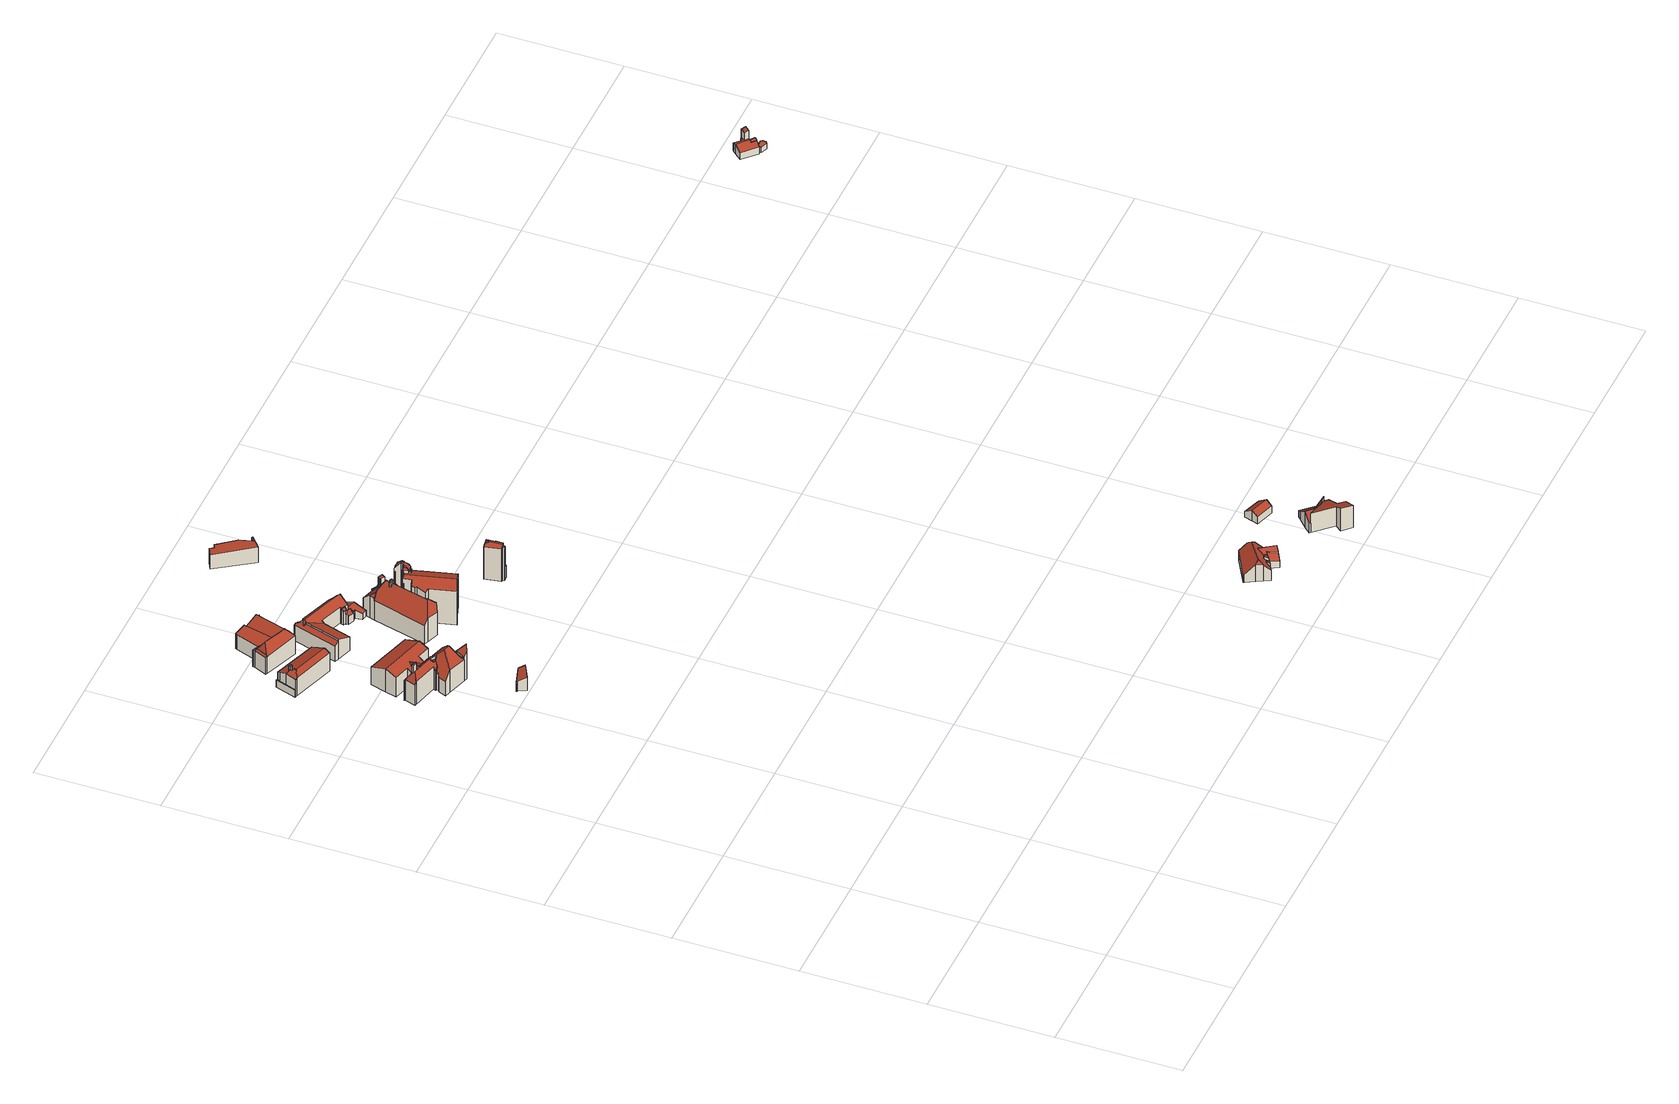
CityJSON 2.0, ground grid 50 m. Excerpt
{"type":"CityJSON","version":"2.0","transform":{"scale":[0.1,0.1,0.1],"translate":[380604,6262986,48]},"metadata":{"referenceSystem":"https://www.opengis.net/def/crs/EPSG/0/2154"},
"CityObjects":{
"building1":{"type":"Building","attributes":{"b3_dak_type":"slanted","b3_h_dak_50p":78.61,"b3_h_dak_70p":78.97,"b3_h_dak_max":80.56,"b3_h_dak_min":73.4,"b3_h_maaiveld":70.14,"b3_kas_warenhuis":false,"b3_reconstructie_onvolledig":false,"b3_rmse_lod12":1.18,"b3_rmse_lod13":0.903,"b3_rmse_lod22":0.183,"b3_val3dity_lod12":"[]","b3_val3dity_lod13":"[]","b3_val3dity_lod22":"[]","b3_volume_lod12":1497.8,"b3_volume_lod13":1476.66,"b3_volume_lod22":1391.86,"oorspronkelijkbouwjaar":2000},"children":["building1-1"]},
"building1-1":{"type":"BuildingPart","parents":["building1"],"geometry":[{"type":"Solid","lod":"2.2","boundaries":[[[[0,1,2,3,4,5,6,7]],[[8,7,6,9]],[[10,11,12,13]],[[14,4,3,15]],[[16,17,18,19]],[[19,18,2,1,20]],[[21,22,23]],[[24,16,23]],[[25,26,22,21,27]],[[9,6,5,28,29]],[[28,5,4,14]],[[29,28,30,31]],[[32,0,7,8]],[[33,34,35]],[[34,33,36,12]],[[15,3,2,18]],[[20,1,0,32]],[[37,38,39,40]],[[27,21,11,10]],[[31,30,17,16,24]],[[40,39,26,25]],[[13,12,36,38,37]],[[11,21,23,16,19,20,41,35,34,12]],[[20,32,8,42,41]],[[17,30,28,14,15,18]],[[38,36,33,35,41,42,8,9,29,31,24,23,22,26,39]],[[13,37,40,25,27,10]]]],"semantics":{"surfaces":[{"type":"GroundSurface"},{"type":"WallSurface","on_footprint_edge":true},{"type":"WallSurface","on_footprint_edge":false},{"type":"RoofSurface"}],"values":[[0,1,2,1,2,1,2,2,2,1,1,2,1,2,2,1,1,2,2,2,2,2,3,3,3,3,3]]}}]},
"building2":{"type":"Building","attributes":{"b3_dak_type":"slanted","b3_h_dak_50p":77.83,"b3_h_dak_70p":78.46,"b3_h_dak_max":83.35,"b3_h_dak_min":72.25,"b3_h_maaiveld":67.61,"b3_kas_warenhuis":false,"b3_reconstructie_onvolledig":false,"b3_rmse_lod12":1.6,"b3_rmse_lod13":1.51,"b3_rmse_lod22":0.137,"b3_val3dity_lod12":"[]","b3_val3dity_lod13":"[]","b3_val3dity_lod22":"[104]","b3_volume_lod12":4778.74,"b3_volume_lod13":4767.25,"b3_volume_lod22":7309.83,"oorspronkelijkbouwjaar":2000},"children":["building2-1"]},
"building2-1":{"type":"BuildingPart","parents":["building2"],"geometry":[{"type":"Solid","lod":"2.2","boundaries":[[[[43,44,45,46,47,48,49,50,51,52,53,54,55,56,57,58,59,60,61,62,63,64,65,66,67,68,69,70,71,72,73,74,75,76,77,78,79,80,81]],[[82,83,52,51,84]],[[85,86,87,88]],[[89,90,91,92]],[[93,94,95]],[[96,44,43,97]],[[97,43,81,98]],[[99,100,101]],[[102,103,104,105]],[[106,107,103,102,108]],[[109,63,62,86,85]],[[86,62,61,110]],[[111,112,113,114]],[[112,71,70,115]],[[116,60,59,117]],[[84,51,50,118]],[[119,120,121]],[[122,123,124,125]],[[110,61,60,116]],[[126,64,63,109]],[[125,124,127,128]],[[129,130,131,132,133]],[[117,59,58,134]],[[135,136,137,138]],[[139,66,65,140,141]],[[115,70,69,142]],[[128,127,143,144]],[[145,74,73,146]],[[147,100,99]],[[148,83,82]],[[149,67,66,139]],[[150,47,46,151]],[[152,92,153]],[[154,77,76,155]],[[156,78,77,154]],[[157,79,78,156]],[[158,80,79,157]],[[159,160,161,162,163]],[[114,113,123,122]],[[144,143,72,71,112,111]],[[146,73,72,143]],[[164,165,166,167]],[[168,169,170]],[[167,166,170]],[[171,49,48,90,89]],[[118,50,49,171]],[[90,48,47,150]],[[172,173,174]],[[175,176,177]],[[163,162,176,175]],[[178,68,67,149,179]],[[142,69,68,178]],[[179,149,180]],[[141,140,181]],[[140,65,64,126]],[[182,119,136,135]],[[173,172,165,164]],[[132,131,183,184]],[[184,183,185,186]],[[187,160,159]],[[105,104,161,160]],[[108,102,188]],[[134,58,57,137]],[[138,137,57,56,189]],[[189,56,55,190]],[[191,192,130,129]],[[153,92,91,192,191]],[[193,54,53,194]],[[194,53,52,83]],[[190,55,54,193,195]],[[195,193,120,119,182]],[[196,197,198]],[[155,76,75,197,196]],[[197,75,74,145]],[[95,199,200]],[[200,199,201]],[[186,185,202,203]],[[204,205,206]],[[203,202,207,204]],[[208,209,45,44,96]],[[151,46,45,209]],[[205,204,207,209,208]],[[88,87,210,211]],[[211,212,213]],[[107,106,213]],[[133,132,214]],[[94,93,214]],[[212,211,210,169,168]],[[98,81,80,158]],[[144,111,114,122,125,128]],[[141,181,215,216,180,149,139]],[[136,119,121,217,100,147]],[[218,219,220,221,148,82,84,118,171,89,92,152,174,173,164,167]],[[195,182,135,138,189,190]],[[120,193,194,83,148,221,220,101,100,217,121]],[[187,222,188,102,105,160]],[[199,95,94,223,198]],[[177,201,199,198,197,145,146,143,127,124,123,113,112,115,142,178,179,180,216,215,222,187,159,163,175]],[[211,213,106,108,188,222,215,181,140,126,109,85,88]],[[209,207,202,185,183,131,130,192,91,90,150,151]],[[212,168,170,166,165,172,174,152,153,191,129,133,214,93,95,200,201,177,176,162,161,104,103,107,213]],[[94,214,132,184,186,203,204,206,223]],[[169,210,87,86,110,116,117,134,218,167,170]],[[220,219,218,134,137,136,147,99,101]],[[156,98,158,157]],[[98,156,154,155,196,198,223,206,205,208,96,97]]]],"semantics":{"surfaces":[{"type":"GroundSurface"},{"type":"WallSurface","on_footprint_edge":true},{"type":"WallSurface","on_footprint_edge":false},{"type":"RoofSurface"}],"values":[[0,1,2,2,2,1,1,2,2,2,1,1,2,1,1,1,2,2,1,1,2,2,1,2,1,1,2,1,2,2,1,1,2,1,1,1,1,2,2,1,1,2,2,2,1,1,1,2,2,2,1,1,2,2,1,2,2,2,2,2,2,2,1,1,1,2,2,1,1,1,2,2,1,1,2,2,2,2,2,1,1,2,2,2,2,2,2,2,1,3,3,3,3,3,3,3,3,3,3,3,3,3,3,3,3,3]]}}]},
"building3":{"type":"Building","attributes":{"b3_dak_type":"slanted","b3_h_dak_50p":80.37,"b3_h_dak_70p":81.53,"b3_h_dak_max":83.47,"b3_h_dak_min":77.87,"b3_h_maaiveld":70.98,"b3_kas_warenhuis":false,"b3_reconstructie_onvolledig":false,"b3_rmse_lod12":1.86,"b3_rmse_lod13":1.86,"b3_rmse_lod22":0.0608,"b3_val3dity_lod12":"[]","b3_val3dity_lod13":"[]","b3_val3dity_lod22":"[104]","b3_volume_lod12":2351.99,"b3_volume_lod13":2351.99,"b3_volume_lod22":2118.59,"oorspronkelijkbouwjaar":2000},"children":["building3-1"]},
"building3-1":{"type":"BuildingPart","parents":["building3"],"geometry":[{"type":"Solid","lod":"2.2","boundaries":[[[[224,225,226,227,228,229,230,231,232,233,234,235,236,237,238,239]],[[240,227,226,241]],[[242,243,244]],[[245,233,232,246]],[[247,246,248]],[[249,250,251]],[[250,252,253]],[[248,246,232,231,254]],[[255,256,257]],[[257,256,252,250,249]],[[243,242,258,259]],[[260,238,237,261]],[[261,237,236,262]],[[262,263,264]],[[265,230,229,266]],[[259,258,228,227,240]],[[266,229,228,258]],[[263,262,236,235,267]],[[267,235,234,268]],[[269,239,238,260]],[[270,224,239,269,271]],[[272,273,274]],[[275,276,277]],[[274,273,277]],[[271,269,278]],[[254,231,230,265]],[[268,234,233,245]],[[276,225,224,270]],[[241,226,225,276,275]],[[279,280,256,255,281,261,262,264]],[[279,247,282,283,253,252,256,280]],[[284,285,278,269,260,261,281,255,257,249,251,286]],[[284,272,287,278,285]],[[272,284,286,251,250,253,283,282,242,244,273]],[[254,265,266,258,242,282,247,248]],[[268,245,246,247,279,264,263,267]],[[276,270,271,278,287,272,274,277]],[[241,275,277,273,244,243,259,240]]]],"semantics":{"surfaces":[{"type":"GroundSurface"},{"type":"WallSurface","on_footprint_edge":true},{"type":"WallSurface","on_footprint_edge":false},{"type":"RoofSurface"}],"values":[[0,1,2,1,2,2,2,1,2,2,2,1,1,2,1,1,1,1,1,1,1,2,2,2,2,1,1,1,1,3,3,3,3,3,3,3,3,3]]}}]},
"building4":{"type":"Building","attributes":{"b3_dak_type":"slanted","b3_h_dak_50p":78.32,"b3_h_dak_70p":79.01,"b3_h_dak_max":80.3,"b3_h_dak_min":72.92,"b3_h_maaiveld":70.11,"b3_kas_warenhuis":false,"b3_reconstructie_onvolledig":false,"b3_rmse_lod12":2.03,"b3_rmse_lod13":1.03,"b3_rmse_lod22":0.0836,"b3_val3dity_lod12":"[]","b3_val3dity_lod13":"[]","b3_val3dity_lod22":"[]","b3_volume_lod12":2488.69,"b3_volume_lod13":2290.2,"b3_volume_lod22":2114.74,"oorspronkelijkbouwjaar":2000},"children":["building4-1"]},
"building4-1":{"type":"BuildingPart","parents":["building4"],"geometry":[{"type":"Solid","lod":"2.2","boundaries":[[[[288,289,290,291,292,293,294,295,296,297,298,299,300,301,302,303,304,305,306,307]],[[308,302,301,309]],[[310,297,296,311]],[[312,310,313,314]],[[315,298,297,310,312]],[[316,317,303,302,308]],[[318,304,303,317]],[[319,299,298,315]],[[320,300,299,319]],[[309,301,300,320]],[[321,292,291,322]],[[311,296,295,323]],[[323,295,294,324]],[[322,291,290,325]],[[326,327,328,329]],[[329,328,330,331]],[[332,333,317,316]],[[334,335,336,337]],[[338,339,306,305,340]],[[341,342,307,306,339]],[[340,305,304,318]],[[324,294,293,343]],[[343,293,292,321]],[[344,345,346,347]],[[314,313,345,344]],[[347,346,327,326]],[[325,290,289,348]],[[333,332,349]],[[350,351,352]],[[339,338,353]],[[351,350,353]],[[337,336,354,355]],[[355,354,342,341]],[[356,288,307,342]],[[357,348,289,288,356,358]],[[331,330,348,357]],[[358,356,335,334]],[[309,332,316,308]],[[351,353,338,340,318,317,333,349,352]],[[344,359,360,332,309,320,319,315,312,314]],[[358,334,337,355,341,339,353,350,360,359,344,347,326,329,331,357]],[[360,350,352,349,332]],[[322,361,313,310,311,323,324,343,321]],[[335,356,342,354,336]],[[313,361,322,325,348,330,328,327,346,345]]]],"semantics":{"surfaces":[{"type":"GroundSurface"},{"type":"WallSurface","on_footprint_edge":true},{"type":"WallSurface","on_footprint_edge":false},{"type":"RoofSurface"}],"values":[[0,1,1,2,1,1,1,1,1,1,1,1,1,1,2,2,2,2,1,1,1,1,1,2,2,2,1,2,2,2,2,2,2,1,1,2,2,3,3,3,3,3,3,3,3]]}}]},
"building5":{"type":"Building","attributes":{"b3_dak_type":"slanted","b3_h_dak_50p":55.63,"b3_h_dak_70p":55.83,"b3_h_dak_max":56.09,"b3_h_dak_min":54.62,"b3_h_maaiveld":50.32,"b3_kas_warenhuis":false,"b3_reconstructie_onvolledig":false,"b3_rmse_lod12":0.483,"b3_rmse_lod13":0.483,"b3_rmse_lod22":0.147,"b3_val3dity_lod12":"[]","b3_val3dity_lod13":"[]","b3_val3dity_lod22":"[]","b3_volume_lod12":130.8,"b3_volume_lod13":130.8,"b3_volume_lod22":125.27,"oorspronkelijkbouwjaar":2000},"children":["building5-1"]},
"building5-1":{"type":"BuildingPart","parents":["building5"],"geometry":[{"type":"Solid","lod":"2.2","boundaries":[[[[362,363,364,365,366,367,368]],[[369,363,362,370]],[[371,364,363,369]],[[370,362,368,372]],[[373,366,365,374]],[[372,368,367,375]],[[375,367,366,373]],[[374,365,364,371]],[[374,371,369,370,372,375,373]]]],"semantics":{"surfaces":[{"type":"GroundSurface"},{"type":"WallSurface","on_footprint_edge":true},{"type":"RoofSurface"}],"values":[[0,1,1,1,1,1,1,1,2]]}}]},
"building6":{"type":"Building","attributes":{"b3_dak_type":"slanted","b3_h_dak_50p":74.46,"b3_h_dak_70p":74.81,"b3_h_dak_max":77.19,"b3_h_dak_min":73.85,"b3_h_maaiveld":70.04,"b3_kas_warenhuis":false,"b3_reconstructie_onvolledig":false,"b3_rmse_lod12":1.06,"b3_rmse_lod13":1.06,"b3_rmse_lod22":0.0479,"b3_val3dity_lod12":"[]","b3_val3dity_lod13":"[]","b3_val3dity_lod22":"[]","b3_volume_lod12":40.14,"b3_volume_lod13":40.14,"b3_volume_lod22":40.89,"oorspronkelijkbouwjaar":2000},"children":["building6-1"]},
"building6-1":{"type":"BuildingPart","parents":["building6"],"geometry":[{"type":"Solid","lod":"2.2","boundaries":[[[[376,377,378,379,380,381,382,383,384,385,386]],[[315,380,379,387]],[[388,389,390,391]],[[392,383,382,311]],[[393,384,383,392]],[[311,382,381,394]],[[395,385,384,393]],[[391,390,394,396]],[[396,394,381,380,315]],[[387,379,378,389,388]],[[397,377,376,398]],[[389,378,377,397]],[[398,376,386,399]],[[399,386,385,395]],[[387,388,391,396,315]],[[399,395,393,392,311,394,390,389,397,398]]]],"semantics":{"surfaces":[{"type":"GroundSurface"},{"type":"WallSurface","on_footprint_edge":true},{"type":"WallSurface","on_footprint_edge":false},{"type":"RoofSurface"}],"values":[[0,1,2,1,1,1,1,2,1,1,1,1,1,1,3,3]]}}]},
"building7":{"type":"Building","attributes":{"b3_dak_type":"slanted","b3_h_dak_50p":78.96,"b3_h_dak_70p":80.25,"b3_h_dak_max":83.37,"b3_h_dak_min":74.21,"b3_h_maaiveld":66.45,"b3_kas_warenhuis":false,"b3_reconstructie_onvolledig":false,"b3_rmse_lod12":2.42,"b3_rmse_lod13":1.76,"b3_rmse_lod22":2.49,"b3_val3dity_lod12":"[]","b3_val3dity_lod13":"[]","b3_val3dity_lod22":"[102,104]","b3_volume_lod12":3438.12,"b3_volume_lod13":3362.32,"b3_volume_lod22":49388,"oorspronkelijkbouwjaar":2000},"children":["building7-1"]},
"building7-1":{"type":"BuildingPart","parents":["building7"],"geometry":[{"type":"Solid","lod":"2.2","boundaries":[[[[400,401,402,403,404,405,406,407,408,409,410,411]],[[412,409,408,413]],[[414,410,409,412,415]],[[416,417,418]],[[419,400,411,420]],[[421,404,403,422]],[[423,405,404,421]],[[424,425,426]],[[422,403,402,427]],[[428,429,406,405,423]],[[420,411,410,414]],[[413,408,407,430]],[[427,402,401,431,432]],[[433,434,435,436]],[[437,438,439,440]],[[441,442,443,444]],[[445,446,447,448]],[[415,412,417,416]],[[429,428,449]],[[425,424,449]],[[430,407,406,429]],[[450,451,452,453]],[[436,435,451,450]],[[454,440,439,442,441]],[[455,456,457]],[[458,459,460,461]],[[462,463,464,465]],[[461,460,434,433]],[[431,401,400,419]],[[466,467,440,454]],[[465,464,468,469]],[[469,468,459,458]],[[470,471,472]],[[448,447,473,474]],[[474,473,467,466]],[[432,431,475]],[[457,476,475]],[[472,471,476,457]],[[456,455,477]],[[478,438,437]],[[444,443,446,445]],[[453,452,463,462]],[[415,416,418,479,420,414]],[[476,471,470,427,432,475]],[[446,443,442,439,438,478,417,412,413,430,429,449,424,480]],[[463,452,451,426,425,449,428,423,421,422,427,470,472,457,456,477,464]],[[477,455,480,424,426,451,435,434,460,459,468,464]],[[446,480,455,457,475,431,419,420,479,418,417,478,437,440,467,473,447]],[[444,445,448,474,466,454,441]],[[453,462,465,469,458,461,433,436,450]]]],"semantics":{"surfaces":[{"type":"GroundSurface"},{"type":"WallSurface","on_footprint_edge":true},{"type":"WallSurface","on_footprint_edge":false},{"type":"RoofSurface"}],"values":[[0,1,1,2,1,1,1,2,1,1,1,1,1,2,2,2,2,2,2,2,1,2,2,2,2,2,2,2,1,2,2,2,2,2,2,2,2,2,2,2,2,2,3,3,3,3,3,3,3,3]]}}]},
"building8":{"type":"Building","attributes":{"b3_dak_type":"slanted","b3_h_dak_50p":74.01,"b3_h_dak_70p":74.1,"b3_h_dak_max":74.23,"b3_h_dak_min":73.82,"b3_h_maaiveld":66.59,"b3_kas_warenhuis":false,"b3_reconstructie_onvolledig":false,"b3_rmse_lod12":0.108,"b3_rmse_lod13":0.108,"b3_rmse_lod22":0.047,"b3_val3dity_lod12":"[]","b3_val3dity_lod13":"[]","b3_val3dity_lod22":"[]","b3_volume_lod12":25.33,"b3_volume_lod13":25.33,"b3_volume_lod22":25.08,"oorspronkelijkbouwjaar":2000},"children":["building8-1"]},
"building8-1":{"type":"BuildingPart","parents":["building8"],"geometry":[{"type":"Solid","lod":"2.2","boundaries":[[[[481,482,483,484,485]],[[423,484,483,486]],[[486,483,482,487]],[[488,481,485,489]],[[489,485,484,423]],[[487,482,481,488]],[[487,488,489,423,486]]]],"semantics":{"surfaces":[{"type":"GroundSurface"},{"type":"WallSurface","on_footprint_edge":true},{"type":"RoofSurface"}],"values":[[0,1,1,1,1,1,2]]}}]},
"building9":{"type":"Building","attributes":{"b3_dak_type":"multiple horizontal","b3_h_dak_50p":82.47,"b3_h_dak_70p":82.61,"b3_h_dak_max":83.12,"b3_h_dak_min":81.11,"b3_h_maaiveld":75.3,"b3_kas_warenhuis":false,"b3_reconstructie_onvolledig":false,"b3_rmse_lod12":0.335,"b3_rmse_lod13":0.335,"b3_rmse_lod22":0.198,"b3_val3dity_lod12":"[]","b3_val3dity_lod13":"[]","b3_val3dity_lod22":"[]","b3_volume_lod12":620.99,"b3_volume_lod13":620.99,"b3_volume_lod22":602.77,"oorspronkelijkbouwjaar":2000},"children":["building9-1"]},
"building9-1":{"type":"BuildingPart","parents":["building9"],"geometry":[{"type":"Solid","lod":"2.2","boundaries":[[[[490,491,492,493,494,495,496,497,498]],[[499,494,493,500]],[[501,491,490,502]],[[503,492,491,501]],[[500,493,492,503]],[[504,498,497,505]],[[502,490,498,504]],[[506,495,494,499]],[[505,497,496,507]],[[507,496,495,506]],[[507,506,499,500,503,501,502,504,505]]]],"semantics":{"surfaces":[{"type":"GroundSurface"},{"type":"WallSurface","on_footprint_edge":true},{"type":"RoofSurface"}],"values":[[0,1,1,1,1,1,1,1,1,1,2]]}}]},
"building10":{"type":"Building","attributes":{"b3_dak_type":"slanted","b3_h_dak_50p":67.84,"b3_h_dak_70p":68.2,"b3_h_dak_max":71.31,"b3_h_dak_min":61.82,"b3_h_maaiveld":50.91,"b3_kas_warenhuis":false,"b3_reconstructie_onvolledig":false,"b3_rmse_lod12":1.31,"b3_rmse_lod13":0.923,"b3_rmse_lod22":0.24,"b3_val3dity_lod12":"[]","b3_val3dity_lod13":"[]","b3_val3dity_lod22":"[204]","b3_volume_lod12":3859.72,"b3_volume_lod13":3758.79,"b3_volume_lod22":3660.4,"oorspronkelijkbouwjaar":2000},"children":["building10-1"]},
"building10-1":{"type":"BuildingPart","parents":["building10"],"geometry":[{"type":"Solid","lod":"2.2","boundaries":[[[[508,509,510,511,512,513,514,515,516,517,518,519,520,521,522,523,524,525,526,527,528,529,530,531,532,533,534,535,536,537,538,539,540,541,542,543,544]],[[545,543,542,546]],[[546,542,541,547]],[[548,544,543,545]],[[549,539,538,550]],[[551,540,539,549]],[[547,541,540,551]],[[552,550,538,537,553]],[[554,555,556,557]],[[558,528,527,555,554]],[[559,521,520,560]],[[561,522,521,559]],[[562,516,515,563]],[[564,517,516,562]],[[565,518,517,564]],[[566,519,518,565]],[[567,514,513,568]],[[569,508,544,548]],[[570,571,572,573]],[[560,520,519,566]],[[563,515,514,567]],[[574,575,576,577]],[[578,512,511,579,580]],[[568,513,512,578]],[[581,523,522,561]],[[579,511,510,582]],[[582,510,509,583]],[[584,526,525,575,574]],[[585,586,571,570]],[[587,588,589,590]],[[591,592,593,594]],[[553,537,536,595]],[[596,534,533,597]],[[597,533,532,598]],[[599,535,534,596]],[[595,536,535,599]],[[575,525,524,600]],[[601,602,603]],[[577,576,602,601,604]],[[580,579,605,593]],[[598,532,531,606]],[[557,556,607,608]],[[555,527,526,584]],[[608,607,609]],[[604,601,609]],[[610,611,592,591]],[[612,610,613]],[[590,589,611,610,612]],[[573,572,550,552]],[[614,615,616]],[[617,529,528,558]],[[618,619,620]],[[619,618,615,614]],[[621,622,586,585]],[[594,593,605,622,621]],[[583,509,508,569]],[[623,530,529,617]],[[606,531,530,623]],[[600,524,523,581]],[[588,587,576]],[[604,609,607,556,555,584,574,577]],[[619,614,616,570,573,552,553]],[[594,621,585,570,616,615,618,620,617,558,554,557,608,609,601,603,613,610,591]],[[583,569,548,545,546,547,551,549,550,572,571,586,622,605,579,582]],[[606,623,617,620,619,553,595,599,596,597,598]],[[581,568,578,580,593,592,611,589,588,576,575,600]],[[576,587,590,612,613,603,602]],[[568,581,561,559,560,566,565,564,562,563,567]]]],"semantics":{"surfaces":[{"type":"GroundSurface"},{"type":"WallSurface","on_footprint_edge":true},{"type":"WallSurface","on_footprint_edge":false},{"type":"RoofSurface"}],"values":[[0,1,1,1,1,1,1,1,2,1,1,1,1,1,1,1,1,1,2,1,1,2,1,1,1,1,1,1,2,2,2,1,1,1,1,1,1,2,2,2,1,2,1,2,2,2,2,2,2,2,1,2,2,2,2,1,1,1,1,2,3,3,3,3,3,3,3,3]]}}]},
"building11":{"type":"Building","attributes":{"b3_dak_type":"slanted","b3_h_dak_50p":63.85,"b3_h_dak_70p":64.04,"b3_h_dak_max":64.48,"b3_h_dak_min":54.17,"b3_h_maaiveld":48.08,"b3_kas_warenhuis":false,"b3_reconstructie_onvolledig":false,"b3_rmse_lod12":1.42,"b3_rmse_lod13":1.36,"b3_rmse_lod22":0.0884,"b3_val3dity_lod12":"[]","b3_val3dity_lod13":"[]","b3_val3dity_lod22":"[]","b3_volume_lod12":427.02,"b3_volume_lod13":426.57,"b3_volume_lod22":407.99,"oorspronkelijkbouwjaar":2000},"children":["building11-1"]},
"building11-1":{"type":"BuildingPart","parents":["building11"],"geometry":[{"type":"Solid","lod":"2.2","boundaries":[[[[624,625,626,627,628,629,630,631,632,633,634,635,636,637,638,639,640]],[[641,627,626,642]],[[643,628,627,641]],[[644,645,646,647]],[[645,644,648,649]],[[650,624,640,651]],[[652,630,629,653,654]],[[653,629,628,643]],[[655,656,657,658]],[[659,658,657,660,661]],[[662,635,634,663]],[[664,636,635,662,665]],[[661,660,631,630,652]],[[663,634,633,656,655]],[[666,632,631,660]],[[656,633,632,666]],[[647,646,638,637,667]],[[668,639,638,646]],[[651,640,639,668]],[[665,662,658,659]],[[654,653,669,670]],[[667,637,636,664]],[[671,642,626,625,672]],[[672,625,624,650]],[[670,669,642,671]],[[656,666,660,657]],[[651,668,646,645,649]],[[658,662,663,655]],[[644,647,667,664,665,659]],[[670,671,672,650,651,649,648,644,659,661,652,654]],[[642,669,653,643,641]]]],"semantics":{"surfaces":[{"type":"GroundSurface"},{"type":"WallSurface","on_footprint_edge":true},{"type":"WallSurface","on_footprint_edge":false},{"type":"RoofSurface"}],"values":[[0,1,1,2,2,1,1,1,2,2,1,1,1,1,1,1,1,1,1,2,2,1,1,1,2,3,3,3,3,3,3]]}}]},
"building12":{"type":"Building","attributes":{"b3_dak_type":"slanted","b3_h_dak_50p":69.4,"b3_h_dak_70p":70.12,"b3_h_dak_max":71.81,"b3_h_dak_min":66.73,"b3_h_maaiveld":62.71,"b3_kas_warenhuis":false,"b3_reconstructie_onvolledig":false,"b3_rmse_lod12":1.5,"b3_rmse_lod13":1.5,"b3_rmse_lod22":0.0595,"b3_val3dity_lod12":"[]","b3_val3dity_lod13":"[]","b3_val3dity_lod22":"[104]","b3_volume_lod12":1099.26,"b3_volume_lod13":1099.26,"b3_volume_lod22":989.49,"oorspronkelijkbouwjaar":2000},"children":["building12-1"]},
"building12-1":{"type":"BuildingPart","parents":["building12"],"geometry":[{"type":"Solid","lod":"2.2","boundaries":[[[[673,674,675,676,677,678,679,680,681,682,683,684,685,686,687,688,689,690,691,692,693]],[[694,684,683,695]],[[695,683,682,696]],[[697,698,693,692,699]],[[700,677,676,701]],[[702,678,677,700]],[[703,686,685,704]],[[705,690,689,706]],[[706,689,688,707]],[[699,692,691,708,709]],[[708,691,690,705]],[[707,688,687,710]],[[710,687,686,703]],[[696,682,681,711]],[[704,685,684,694]],[[701,676,675,712]],[[711,681,680,713]],[[713,680,679,714]],[[715,716,717,718]],[[719,720,721]],[[720,719,722]],[[714,679,678,702]],[[723,724,698,697]],[[725,673,693,698]],[[718,717,724,723]],[[726,727,728,729]],[[730,725,727,726]],[[712,675,674,731]],[[732,733,734,735]],[[709,708,733,732]],[[735,734,716,715]],[[729,728,731,736]],[[736,731,674,673,725,730]],[[696,737,738,704,694,695]],[[707,710,703,719,721]],[[700,739,738,737,696,711,713,714,702]],[[701,740,739,700]],[[733,708,705,706,707,721,720,722,734]],[[735,715,718,723,697,699,709,732]],[[731,728,727,725,698,724,717,716,734,722,719,703,704,738,739,740,701,712]],[[736,730,726,729]]]],"semantics":{"surfaces":[{"type":"GroundSurface"},{"type":"WallSurface","on_footprint_edge":true},{"type":"WallSurface","on_footprint_edge":false},{"type":"RoofSurface"}],"values":[[0,1,1,1,1,1,1,1,1,1,1,1,1,1,1,1,1,1,2,2,2,1,2,1,2,2,2,1,2,2,2,2,1,3,3,3,3,3,3,3,3]]}}]},
"building13":{"type":"Building","attributes":{"b3_dak_type":"slanted","b3_h_dak_50p":67.54,"b3_h_dak_70p":68.01,"b3_h_dak_max":68.87,"b3_h_dak_min":66.65,"b3_h_maaiveld":63.1,"b3_kas_warenhuis":false,"b3_reconstructie_onvolledig":false,"b3_rmse_lod12":0.717,"b3_rmse_lod13":0.717,"b3_rmse_lod22":0.062,"b3_val3dity_lod12":"[]","b3_val3dity_lod13":"[]","b3_val3dity_lod22":"[]","b3_volume_lod12":53.29,"b3_volume_lod13":53.29,"b3_volume_lod22":48.4,"oorspronkelijkbouwjaar":2000},"children":["building13-1"]},
"building13-1":{"type":"BuildingPart","parents":["building13"],"geometry":[{"type":"Solid","lod":"2.2","boundaries":[[[[741,742,743,744]],[[745,742,741,746]],[[746,741,744,747]],[[748,743,742,745]],[[747,744,743,748]],[[747,748,745,746]]]],"semantics":{"surfaces":[{"type":"GroundSurface"},{"type":"WallSurface","on_footprint_edge":true},{"type":"RoofSurface"}],"values":[[0,1,1,1,1,2]]}}]},
"building14":{"type":"Building","attributes":{"b3_dak_type":"slanted","b3_h_dak_50p":68.46,"b3_h_dak_70p":69.01,"b3_h_dak_max":70.42,"b3_h_dak_min":66.06,"b3_h_maaiveld":62.89,"b3_kas_warenhuis":false,"b3_reconstructie_onvolledig":false,"b3_rmse_lod12":1.34,"b3_rmse_lod13":1.34,"b3_rmse_lod22":0.299,"b3_val3dity_lod12":"[]","b3_val3dity_lod13":"[]","b3_val3dity_lod22":"[]","b3_volume_lod12":863.36,"b3_volume_lod13":863.36,"b3_volume_lod22":995.4,"oorspronkelijkbouwjaar":2000},"children":["building14-1"]},
"building14-1":{"type":"BuildingPart","parents":["building14"],"geometry":[{"type":"Solid","lod":"2.2","boundaries":[[[[749,750,751,752,753,754,755,756,757,758,759,760,761,762,763]],[[764,750,749,765]],[[766,755,754,767]],[[767,754,753,768]],[[769,752,751,770]],[[771,768,753,752,769]],[[770,751,750,764]],[[772,763,762,773]],[[765,749,763,772]],[[773,762,761,774]],[[775,776,777]],[[774,778,777]],[[779,756,755,766]],[[780,781,782,783]],[[784,757,756,779]],[[785,758,757,784]],[[786,760,759,787]],[[778,774,761,760,786]],[[787,759,758,785,788]],[[788,785,789,790]],[[791,792,768,771]],[[776,775,793]],[[783,782,793]],[[792,791,780]],[[790,789,794]],[[781,780,791,771,769,770,764,765,772,773,774,777,776,793,782]],[[775,789,785,784,779,766,780,783,793]],[[792,780,766,767,768]],[[790,794,786,787,788]],[[794,789,775,777,778,786]]]],"semantics":{"surfaces":[{"type":"GroundSurface"},{"type":"WallSurface","on_footprint_edge":true},{"type":"WallSurface","on_footprint_edge":false},{"type":"RoofSurface"}],"values":[[0,1,1,1,1,1,1,1,1,1,2,2,1,2,1,1,1,1,1,2,2,2,2,2,2,3,3,3,3,3]]}}]},
"building15":{"type":"Building","attributes":{"b3_dak_type":"slanted","b3_h_dak_50p":67.36,"b3_h_dak_70p":67.79,"b3_h_dak_max":68.48,"b3_h_dak_min":65.76,"b3_h_maaiveld":63.3,"b3_kas_warenhuis":false,"b3_reconstructie_onvolledig":false,"b3_rmse_lod12":0.854,"b3_rmse_lod13":0.854,"b3_rmse_lod22":0.0241,"b3_val3dity_lod12":"[]","b3_val3dity_lod13":"[]","b3_val3dity_lod22":"[]","b3_volume_lod12":220.59,"b3_volume_lod13":220.59,"b3_volume_lod22":198.15,"oorspronkelijkbouwjaar":2000},"children":["building15-1"]},
"building15-1":{"type":"BuildingPart","parents":["building15"],"geometry":[{"type":"Solid","lod":"2.2","boundaries":[[[[795,796,797,798,799,800,801]],[[802,795,801,803]],[[803,801,800,804]],[[805,796,795,802]],[[806,797,796,805]],[[807,798,797,806]],[[804,800,799,808]],[[808,799,798,807]],[[805,802,803,804]],[[808,807,806,805,804]]]],"semantics":{"surfaces":[{"type":"GroundSurface"},{"type":"WallSurface","on_footprint_edge":true},{"type":"RoofSurface"}],"values":[[0,1,1,1,1,1,1,1,2,2]]}}]},
"building16":{"type":"Building","attributes":{"b3_dak_type":"slanted","b3_h_dak_50p":66.34,"b3_h_dak_70p":66.46,"b3_h_dak_max":66.62,"b3_h_dak_min":66.08,"b3_h_maaiveld":63.02,"b3_kas_warenhuis":false,"b3_reconstructie_onvolledig":false,"b3_rmse_lod12":0.174,"b3_rmse_lod13":0.174,"b3_rmse_lod22":0.0149,"b3_val3dity_lod12":"[]","b3_val3dity_lod13":"[]","b3_val3dity_lod22":"[]","b3_volume_lod12":29.24,"b3_volume_lod13":29.24,"b3_volume_lod22":28.55,"oorspronkelijkbouwjaar":2000},"children":["building16-1"]},
"building16-1":{"type":"BuildingPart","parents":["building16"],"geometry":[{"type":"Solid","lod":"2.2","boundaries":[[[[809,810,811,812]],[[813,811,810,787]],[[814,812,811,813]],[[815,809,812,814]],[[787,810,809,815]],[[787,815,814,813]]]],"semantics":{"surfaces":[{"type":"GroundSurface"},{"type":"WallSurface","on_footprint_edge":true},{"type":"RoofSurface"}],"values":[[0,1,1,1,1,2]]}}]},
"building17":{"type":"Building","attributes":{"b3_dak_type":"slanted","b3_h_dak_50p":57.09,"b3_h_dak_70p":57.35,"b3_h_dak_max":60.61,"b3_h_dak_min":56.25,"b3_h_maaiveld":53.06,"b3_kas_warenhuis":false,"b3_reconstructie_onvolledig":false,"b3_rmse_lod12":1.14,"b3_rmse_lod13":0.419,"b3_rmse_lod22":0.0319,"b3_val3dity_lod12":"[]","b3_val3dity_lod13":"[]","b3_val3dity_lod22":"[]","b3_volume_lod12":187.05,"b3_volume_lod13":196.65,"b3_volume_lod22":184.6,"oorspronkelijkbouwjaar":2000},"children":["building17-1"]},
"building17-1":{"type":"BuildingPart","parents":["building17"],"geometry":[{"type":"Solid","lod":"2.2","boundaries":[[[[816,817,818,819,820,821,822,823,824,825,826,827,828,829,830]],[[831,832,828,827,833]],[[834,829,828,832]],[[835,817,816,836]],[[836,816,830,837]],[[838,839,832,831]],[[840,841,839,838]],[[842,818,817,835]],[[843,823,822,844]],[[845,824,823,843]],[[844,822,821,846]],[[846,821,820,847]],[[841,825,824,845]],[[848,826,825,841,840]],[[837,830,829,834]],[[849,819,818,842]],[[847,820,819,849]],[[833,827,826,848]],[[834,850,849,842,835,836,837]],[[833,848,840,838,831]],[[849,850,834,832,839,841,845,843,844,846,847]]]],"semantics":{"surfaces":[{"type":"GroundSurface"},{"type":"WallSurface","on_footprint_edge":true},{"type":"WallSurface","on_footprint_edge":false},{"type":"RoofSurface"}],"values":[[0,1,1,1,1,2,2,1,1,1,1,1,1,1,1,1,1,1,3,3,3]]}}]},
"building18":{"type":"Building","attributes":{"b3_dak_type":"slanted","b3_h_dak_50p":56.1,"b3_h_dak_70p":56.29,"b3_h_dak_max":56.63,"b3_h_dak_min":55.63,"b3_h_maaiveld":53.22,"b3_kas_warenhuis":false,"b3_reconstructie_onvolledig":false,"b3_rmse_lod12":0.292,"b3_rmse_lod13":0.292,"b3_rmse_lod22":0.0692,"b3_val3dity_lod12":"[]","b3_val3dity_lod13":"[]","b3_val3dity_lod22":"[]","b3_volume_lod12":14.54,"b3_volume_lod13":14.54,"b3_volume_lod22":14.08,"oorspronkelijkbouwjaar":2000},"children":["building18-1"]},
"building18-1":{"type":"BuildingPart","parents":["building18"],"geometry":[{"type":"Solid","lod":"2.2","boundaries":[[[[851,852,853,854,855,856,857]],[[858,854,853,859]],[[860,852,851,861]],[[861,851,857,862]],[[859,853,852,860]],[[862,857,856,863]],[[864,855,854,858]],[[863,856,855,864]],[[863,864,858,859,860,861,862]]]],"semantics":{"surfaces":[{"type":"GroundSurface"},{"type":"WallSurface","on_footprint_edge":true},{"type":"RoofSurface"}],"values":[[0,1,1,1,1,1,1,1,2]]}}]},
"building19":{"type":"Building","attributes":{"b3_dak_type":"slanted","b3_h_dak_50p":57.46,"b3_h_dak_70p":57.56,"b3_h_dak_max":57.7,"b3_h_dak_min":57.29,"b3_h_maaiveld":53.18,"b3_kas_warenhuis":false,"b3_reconstructie_onvolledig":false,"b3_rmse_lod12":0.132,"b3_rmse_lod13":0.132,"b3_rmse_lod22":0.0201,"b3_val3dity_lod12":"[]","b3_val3dity_lod13":"[]","b3_val3dity_lod22":"[]","b3_volume_lod12":16.2,"b3_volume_lod13":16.2,"b3_volume_lod22":15.95,"oorspronkelijkbouwjaar":2000},"children":["building19-1"]},
"building19-1":{"type":"BuildingPart","parents":["building19"],"geometry":[{"type":"Solid","lod":"2.2","boundaries":[[[[865,866,867,868,869,870]],[[871,868,867,872]],[[872,867,866,834]],[[837,865,870,836]],[[873,869,868,871]],[[836,870,869,873]],[[834,866,865,837]],[[873,871,872,834]],[[834,837,836,873]]]],"semantics":{"surfaces":[{"type":"GroundSurface"},{"type":"WallSurface","on_footprint_edge":true},{"type":"RoofSurface"}],"values":[[0,1,1,1,1,1,1,2,2]]}}]}
},
"vertices":[
[195,3118,221],[18,3176,221],[11,3178,221],[8,3179,221],[36,3264,221],[43,3261,221],[219,3199,221],[202,3142,221],[202,3142,315],[219,3199,290],[47,3211,323],[47,3211,311],[49,3207,312],[49,3207,322],[36,3264,255],[8,3179,255],[27,3222,303],[27,3222,255],[11,3178,255],[11,3178,303],[18,3176,305],[48,3215,311],[48,3215,306],[36,3219,306],[27,3222,306],[50,3220,328],[50,3220,304],[48,3215,326],[43,3261,255],[43,3261,289],[37,3251,255],[37,3251,294],[195,3118,306],[54,3200,312],[54,3200,315],[51,3194,314],[49,3207,309],[58,3210,324],[58,3210,307],[59,3214,305],[59,3214,326],[53,3192,315],[106,3174,315],
[368,2803,196],[315,2818,196],[308,2802,196],[306,2795,196],[330,2787,196],[330,2786,196],[353,2778,196],[354,2779,196],[406,2762,196],[378,2731,196],[365,2716,196],[373,2696,196],[389,2662,196],[365,2651,196],[350,2655,196],[270,2680,196],[249,2686,196],[259,2716,196],[269,2723,196],[266,2731,196],[263,2731,196],[267,2741,196],[163,2767,196],[156,2769,196],[169,2811,196],[170,2815,196],[169,2817,196],[202,2804,196],[208,2802,196],[224,2798,196],[227,2805,196],[229,2804,196],[232,2814,196],[238,2832,196],[175,2851,196],[188,2897,196],[207,2962,196],[398,2905,196],[379,2841,196],[378,2731,320],[378,2731,310],[406,2762,278],[266,2731,289],[266,2731,270],[281,2733,294],[281,2733,297],[330,2786,275],[330,2786,243],[329,2778,243],[329,2778,283],[262,2797,291],[262,2797,293],[261,2793,293],[315,2818,290],[368,2803,290],[379,2841,305],[347,2665,307],[347,2665,304],[343,2680,322],[277,2751,314],[277,2751,311],[283,2759,306],[283,2759,307],[279,2746,314],[279,2746,313],[277,2751,320],[263,2731,287],[269,2723,278],[208,2802,339],[208,2802,296],[207,2795,305],[207,2795,337],[202,2804,296],[259,2716,264],[249,2686,262],[354,2779,275],[371,2693,295],[371,2693,288],[368,2695,295],[222,2790,337],[222,2790,305],[227,2795,298],[227,2795,339],[267,2741,302],[224,2796,298],[224,2796,339],[308,2784,291],[308,2784,250],[299,2787,253],[299,2787,277],[299,2787,291],[270,2680,302],[353,2661,308],[353,2661,304],[350,2655,297],[350,2655,308],[156,2769,292],[163,2767,302],[163,2767,305],[169,2817,290],[224,2798,296],[224,2798,339],[229,2804,286],[227,2805,286],[347,2662,304],[373,2732,319],[169,2811,293],[330,2787,243],[306,2795,251],[328,2766,296],[329,2778,290],[175,2851,287],[238,2832,287],[188,2897,305],[207,2962,279],[398,2905,279],[284,2764,317],[284,2764,309],[284,2764,304],[284,2766,303],[284,2766,315],[298,2764,308],[298,2764,302],[303,2745,310],[303,2745,326],[293,2745,312],[293,2745,309],[294,2745,312],[353,2778,276],[298,2765,301],[298,2765,306],[310,2771,297],[289,2771,306],[289,2771,300],[288,2780,296],[170,2815,293],[169,2811,298],[173,2808,301],[168,2772,310],[371,2693,309],[302,2791,252],[302,2791,276],[300,2791,253],[300,2791,277],[280,2764,318],[274,2754,323],[365,2651,324],[389,2662,341],[307,2784,291],[307,2784,250],[373,2696,288],[365,2716,319],[373,2696,309],[232,2814,280],[232,2814,272],[240,2807,278],[258,2792,291],[258,2792,294],[264,2786,296],[300,2792,253],[300,2792,277],[303,2795,276],[303,2795,280],[293,2798,280],[303,2795,252],[308,2802,283],[308,2802,251],[288,2741,304],[288,2741,309],[288,2741,314],[282,2745,313],[266,2796,291],[183,2782,330],[175,2803,306],[355,2677,300],[311,2717,354],[328,2713,354],[340,2709,354],[354,2719,339],[273,2758,328],[273,2838,293],
[78,3322,230],[100,3373,230],[104,3383,230],[117,3378,230],[122,3376,230],[134,3370,230],[170,3470,230],[174,3479,230],[217,3462,230],[254,3448,230],[250,3439,230],[268,3432,230],[266,3424,230],[227,3270,230],[227,3267,230],[86,3319,230],[117,3378,308],[104,3383,308],[135,3367,299],[135,3367,309],[133,3360,311],[254,3448,284],[217,3462,286],[215,3452,314],[217,3462,314],[206,3300,354],[206,3300,353],[188,3307,353],[206,3300,352],[206,3301,352],[174,3479,301],[207,3299,352],[207,3300,353],[207,3300,354],[122,3376,295],[122,3376,308],[227,3267,314],[227,3270,319],[266,3424,326],[266,3424,333],[255,3426,340],[170,3470,300],[134,3370,299],[268,3432,311],[250,3439,312],[86,3319,309],[78,3322,308],[86,3319,314],[108,3367,316],[109,3369,311],[109,3369,316],[100,3373,311],[100,3373,308],[103,3372,311],[88,3322,314],[242,3425,355],[210,3310,353],[215,3288,340],[185,3335,315],[192,3323,328],[112,3338,354],[96,3328,328],[187,3307,353],[96,3341,315],
[349,3287,221],[485,3240,221],[542,3221,221],[535,3160,221],[531,3112,221],[507,3116,221],[503,3146,221],[494,3145,221],[499,3162,221],[488,3166,221],[457,3180,221],[458,3184,221],[364,3217,221],[361,3208,221],[327,3093,221],[268,3113,221],[250,3119,221],[306,3302,221],[313,3299,221],[324,3296,221],[327,3093,286],[361,3208,288],[488,3166,267],[499,3162,266],[488,3166,290],[490,3171,269],[490,3171,294],[457,3180,292],[268,3113,314],[268,3113,307],[250,3119,292],[458,3184,296],[364,3217,296],[531,3112,248],[535,3160,268],[494,3145,259],[503,3146,260],[542,3221,244],[499,3203,320],[499,3203,256],[503,3215,251],[503,3215,308],[493,3219,250],[493,3219,308],[312,3258,316],[312,3258,308],[329,3277,309],[329,3277,246],[325,3279,246],[325,3279,308],[313,3299,299],[313,3299,295],[306,3302,294],[324,3296,295],[324,3296,240],[507,3116,247],[499,3200,322],[499,3200,257],[500,3200,257],[500,3200,322],[485,3240,243],[306,3264,302],[317,3272,317],[317,3272,309],[307,3267,302],[314,3290,302],[322,3290,242],[322,3290,300],[349,3287,240],[485,3240,292],[349,3287,294],[441,3221,322],[318,3264,323],[510,3166,269],
[563,2533,23],[559,2531,23],[557,2535,23],[630,2557,23],[640,2539,23],[642,2533,23],[578,2501,23],[559,2531,68],[563,2533,68],[557,2535,66],[578,2501,84],[640,2539,80],[630,2557,71],[642,2533,83],
[466,3157,220],[461,3161,220],[464,3164,220],[454,3168,220],[457,3180,220],[474,3173,220],[499,3162,220],[496,3152,220],[494,3153,220],[488,3143,220],[463,3152,220],[454,3168,283],[464,3164,282],[464,3164,266],[469,3163,265],[469,3163,282],[496,3152,261],[494,3153,261],[474,3173,270],[488,3143,256],[474,3173,291],[461,3161,264],[466,3157,262],[463,3152,259],
[504,2872,184],[562,3092,184],[568,3113,184],[576,3141,184],[635,3123,184],[668,3111,184],[655,3074,184],[637,3021,184],[590,2861,184],[589,2860,184],[570,2849,184],[520,2866,184],[589,2860,305],[590,2861,304],[570,2849,290],[589,2860,319],[565,2886,349],[565,2886,344],[564,2883,344],[504,2872,270],[520,2866,294],[635,3123,261],[576,3141,262],[668,3111,262],[649,3078,297],[649,3078,296],[645,3080,295],[568,3113,288],[655,3074,297],[655,3074,288],[637,3021,295],[562,3092,277],[562,3092,287],[609,3084,347],[609,3084,308],[622,3075,318],[622,3075,347],[599,3020,347],[599,3020,343],[603,3036,343],[603,3036,347],[608,3035,353],[608,3035,336],[614,3044,332],[614,3044,353],[605,3050,353],[605,3050,345],[604,3045,345],[604,3045,353],[650,3077,296],[628,3085,347],[628,3085,295],[630,3088,292],[630,3088,347],[603,3036,353],[586,3092,307],[586,3092,301],[582,3092,302],[607,3085,347],[607,3085,307],[609,3085,306],[609,3085,347],[613,3097,347],[613,3097,289],[609,3091,296],[609,3091,347],[593,3039,353],[593,3039,333],[606,3086,306],[606,3086,347],[569,3112,289],[579,3100,295],[579,3100,296],[593,3046,331],[593,3046,353],[576,3092,295],[582,3092,298],[604,3092,296],[597,3017,345],[534,2871,309],[609,3065,345],
[640,3134,186],[659,3122,186],[672,3121,186],[668,3111,186],[635,3123,186],[672,3121,257],[659,3122,259],[640,3134,256],[635,3123,262],
[633,3593,273],[647,3606,273],[650,3603,273],[606,3565,273],[508,3713,273],[539,3730,273],[552,3712,273],[566,3720,273],[618,3648,273],[508,3713,339],[606,3565,347],[647,3606,348],[633,3593,347],[650,3603,348],[618,3648,346],[566,3720,342],[539,3730,340],[552,3712,341],
[888,3072,29],[885,3071,29],[893,3033,29],[886,3031,29],[919,2908,29],[865,2889,29],[849,2884,29],[819,2872,29],[794,2974,29],[777,2978,29],[788,3017,29],[783,3021,29],[787,3038,29],[807,3044,29],[800,3078,29],[816,3080,29],[820,3081,29],[834,3086,29],[832,3091,29],[842,3093,29],[846,3094,29],[844,3100,29],[837,3125,29],[840,3121,29],[847,3124,29],[847,3128,29],[850,3126,29],[853,3127,29],[855,3124,29],[863,3121,29],[871,3117,29],[871,3135,29],[889,3138,29],[896,3107,29],[904,3109,29],[905,3098,29],[884,3093,29],[905,3098,133],[904,3109,133],[896,3107,135],[884,3093,138],[871,3135,139],[871,3117,140],[889,3138,135],[871,3117,204],[863,3121,215],[842,3093,227],[842,3093,213],[843,3090,213],[843,3090,224],[846,3094,227],[807,3044,199],[787,3038,190],[800,3078,200],[794,2974,187],[819,2872,187],[777,2978,181],[788,3017,189],[783,3021,187],[849,2884,200],[865,2889,206],[888,3072,138],[872,3087,213],[872,3087,141],[870,3094,141],[870,3094,213],[834,3086,206],[834,3086,198],[841,3071,197],[841,3071,207],[919,2908,182],[886,3031,140],[886,3031,183],[816,3080,206],[893,3033,139],[885,3071,139],[832,3091,206],[875,3082,206],[875,3082,141],[845,3062,204],[845,3062,196],[859,3065,190],[859,3065,204],[859,3071,200],[859,3071,190],[875,3075,183],[875,3075,200],[855,3124,209],[850,3126,206],[847,3128,203],[847,3124,207],[853,3127,205],[820,3081,204],[847,3078,210],[847,3078,194],[849,3069,200],[847,3078,213],[875,3075,141],[840,3121,208],[847,3085,215],[847,3085,217],[846,3081,213],[859,3068,197],[859,3068,190],[859,3068,202],[857,3071,200],[859,3095,229],[859,3095,224],[862,3096,225],[844,3100,233],[854,3100,231],[854,3100,236],[852,3102,233],[873,3083,209],[873,3083,141],[837,3125,204],
[1165,2889,1],[1167,2890,1],[1167,2889,1],[1171,2889,1],[1172,2888,1],[1172,2862,1],[1172,2833,1],[1159,2830,1],[1165,2819,1],[1155,2818,1],[1148,2818,1],[1144,2826,1],[1138,2825,1],[1127,2891,1],[1140,2893,1],[1164,2896,1],[1158,2888,1],[1171,2889,72],[1167,2889,77],[1172,2888,70],[1150,2880,164],[1150,2880,163],[1140,2893,156],[1140,2893,160],[1150,2880,165],[1154,2882,163],[1165,2889,157],[1158,2888,161],[1172,2833,155],[1172,2862,62],[1172,2862,155],[1155,2818,156],[1155,2818,72],[1154,2829,76],[1154,2829,160],[1154,2829,164],[1159,2830,70],[1159,2830,162],[1144,2826,157],[1148,2818,154],[1138,2825,156],[1144,2826,159],[1165,2819,58],[1127,2891,154],[1164,2896,158],[1169,2864,66],[1169,2864,156],[1167,2889,156],[1167,2890,156],
[2063,194,147],[2046,183,147],[2028,171,147],[2013,197,147],[2000,221,147],[1980,259,147],[1980,260,147],[1979,261,147],[2090,325,147],[2106,298,147],[2113,285,147],[2115,287,147],[2122,275,147],[2139,245,147],[2160,209,147],[2136,193,147],[2122,183,147],[2102,220,147],[2088,211,147],[2080,205,147],[2072,200,147],[2115,287,223],[2113,285,225],[2106,298,224],[2072,200,206],[2072,200,191],[2080,205,206],[2000,221,226],[2013,197,224],[1980,259,183],[2139,245,189],[2122,275,224],[2102,220,210],[2122,183,205],[2136,193,222],[2088,211,193],[2088,211,206],[2160,209,193],[2090,325,192],[2028,171,193],[1979,261,181],[1980,260,183],[2082,218,213],[2082,218,200],[2066,216,208],[2066,216,219],[2097,251,220],[2097,251,224],[2096,249,222],[2094,252,222],[2065,214,218],[2065,214,207],[2063,194,192],[2053,201,215],[2053,201,204],[2048,196,202],[2048,196,213],[2063,194,206],[2046,183,192],[2086,211,207],[2086,211,192],[2087,215,195],[2087,215,209],[2046,183,206],[2105,291,229],[2102,278,238],[2018,219,238],[2014,202,227],
[2102,168,151],[2080,205,151],[2102,220,151],[2122,183,151],[2080,205,186],[2102,168,183],[2122,183,204],[2102,220,209],
[2460,55,149],[2414,6,149],[2377,41,149],[2398,66,149],[2328,139,149],[2325,143,149],[2349,168,149],[2382,200,149],[2429,155,149],[2430,157,149],[2435,166,149],[2442,160,149],[2465,142,149],[2481,130,149],[2436,78,149],[2414,6,254],[2460,55,221],[2349,168,224],[2325,143,193],[2328,139,192],[2398,66,240],[2377,41,256],[2328,139,241],[2436,78,223],[2481,130,190],[2465,142,191],[2433,141,189],[2433,141,203],[2445,142,198],[2465,142,214],[2382,200,185],[2374,143,224],[2374,143,223],[2378,140,223],[2378,140,224],[2429,155,183],[2430,157,182],[2442,160,181],[2435,166,181],[2430,157,185],[2435,155,179],[2435,155,184],[2373,141,224],[2373,141,222],[2381,140,222],[2439,154,183],
[2297,333,153],[2305,357,153],[2317,393,153],[2318,393,153],[2391,368,153],[2380,332,153],[2373,309,153],[2297,333,187],[2373,309,187],[2380,332,205],[2305,357,205],[2317,393,178],[2318,393,178],[2391,368,178],
[2392,211,150],[2435,166,150],[2429,155,150],[2382,200,150],[2429,155,186],[2382,200,186],[2392,211,181],
[3693,2856,51],[3672,2839,51],[3616,2891,51],[3640,2918,51],[3653,2932,51],[3679,2910,51],[3687,2917,51],[3687,2915,51],[3697,2921,51],[3700,2919,51],[3701,2920,51],[3715,2908,51],[3696,2890,51],[3682,2878,51],[3676,2872,51],[3696,2890,126],[3696,2890,89],[3715,2908,126],[3682,2878,96],[3672,2839,82],[3693,2856,93],[3676,2872,93],[3684,2900,121],[3684,2900,89],[3700,2919,120],[3700,2919,78],[3616,2891,81],[3687,2915,83],[3687,2917,83],[3697,2921,79],[3679,2910,87],[3653,2932,88],[3701,2920,120],[3640,2918,96],[3665,2895,96],
[3680,2842,52],[3689,2847,52],[3701,2847,52],[3708,2840,52],[3709,2827,52],[3705,2823,52],[3681,2834,52],[3708,2840,86],[3701,2847,86],[3689,2847,82],[3680,2842,78],[3681,2834,76],[3705,2823,80],[3709,2827,83],
[3676,2872,52],[3682,2878,52],[3688,2883,52],[3704,2869,52],[3698,2863,52],[3693,2856,52],[3704,2869,93],[3688,2883,93],[3698,2863,97]
]}
